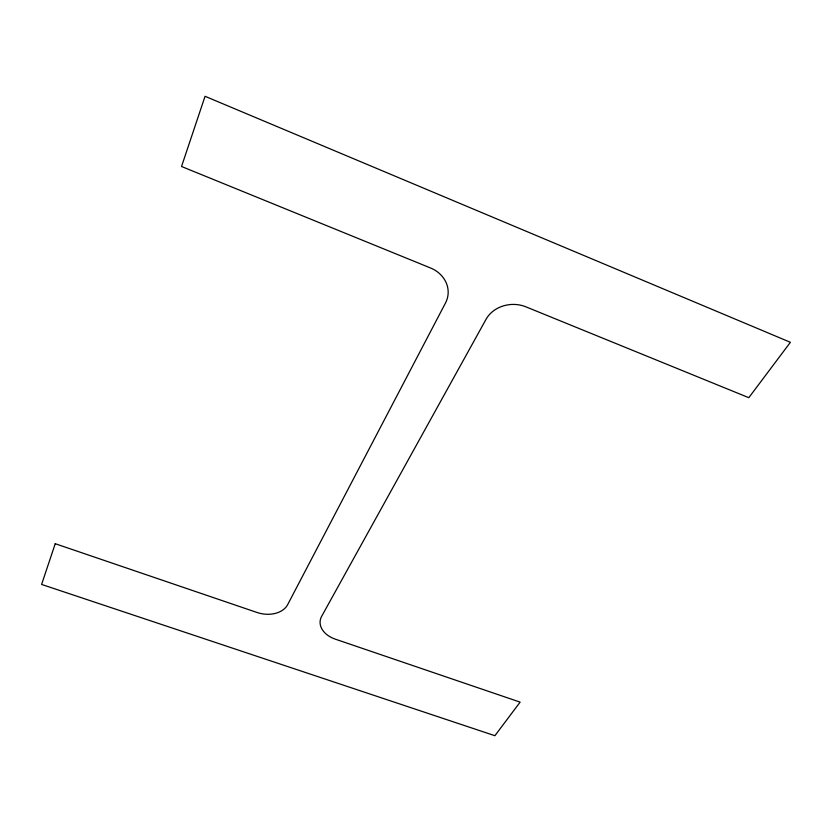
<?xml version="1.0" encoding="UTF-8"?>
<svg xmlns="http://www.w3.org/2000/svg" width="832" height="832" viewBox="0 0 832 832"><rect width="100%" height="100%" fill="white"/><g stroke="black" fill="none" stroke-linecap="round" stroke-linejoin="round"><path stroke-width="1.25" d="M55.234 543.712L41.6 584.438L494.894 735.706L520.114 702.135L335.275 639.142A23.993 16.973 7.2 0 1 321.641 616.346L486.034 319.322A29.526 25.199 -4.5 0 1 525.876 306.821L748.8 397.686L790.4 342.306L205.046 96.294L181.542 166.494L430.487 267.956A29.796 26.166 4.3 0 1 445.494 303.004L287.643 604.666A24.367 17.368 10.6 0 1 257.046 612.487L55.234 543.712"/></g></svg>
